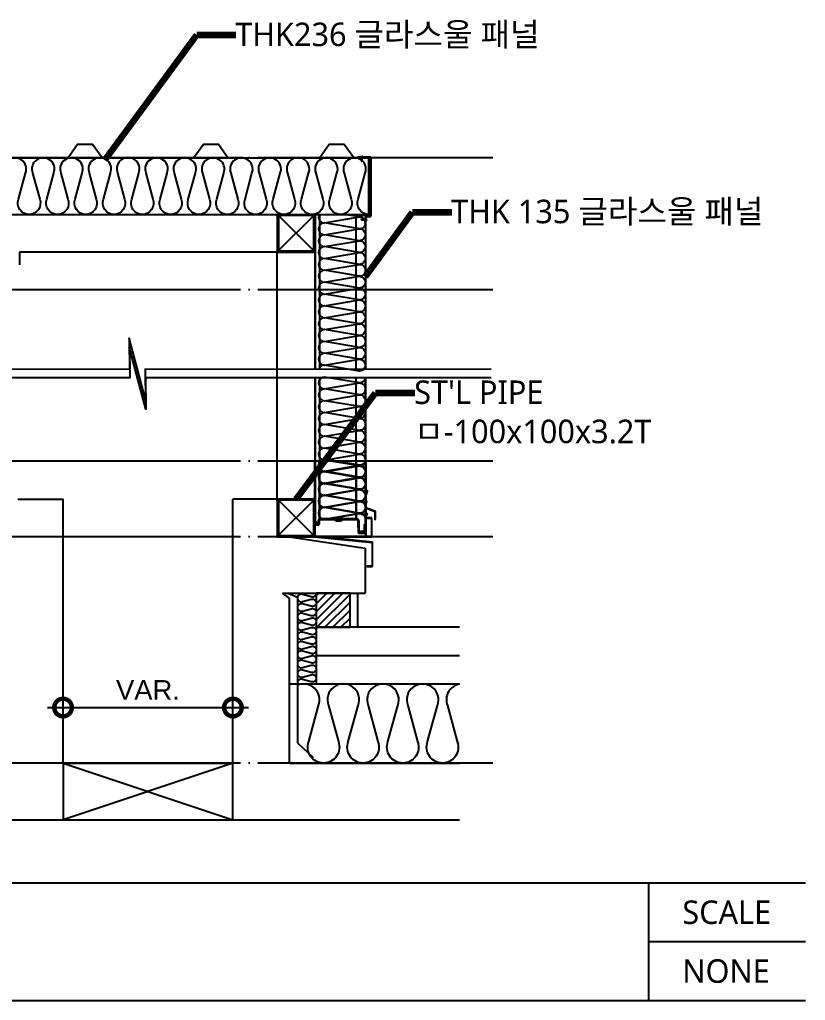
# Model space of a CAD drawing. Header units: millimetres. Extents: x 465 to 41696, y 198 to 5730.
# Drawn here: x 23153 to 24155, y 4350 to 5602 of the extents above; entities that cross this region are included whole.
import ezdxf
from ezdxf.enums import TextEntityAlignment as Align

# ---------------------------------------------------------------- set-up
doc = ezdxf.new("R2010")
doc.units = ezdxf.units.MM
doc.header["$LTSCALE"] = 200
for name, pattern in [('CEN', [62, 60, -1, 0, -1]), ('CEN-GAUN', [32.2, 30, -1, 0.2, -1]), ('DASHEDX2', [1.5, 1, -0.5]), ('HID', [2.3, 1.5, -0.8]), ('HIDDEN', [2, 1, -1])]:
    doc.linetypes.add(name, pattern=pattern)
doc.layers.get('DEFPOINTS').update_dxf_attribs({"color": 137})
for name, color, linetype in [('50-9INS', 9, 'Continuous'), ('cen', 1, 'CEN'), ('COL', 2, 'Continuous'), ('CON', 2, 'Continuous'), ('DIM-INT', 7, 'Continuous'), ('ELE-3', 3, 'Continuous'), ('FIN', 11, 'Continuous'), ('flashing', 251, 'Continuous'), ('GW', 9, 'Continuous'), ('HAT-BRICK', 8, 'Continuous'), ('HID', 6, 'HID'), ('LEAD', 6, 'Continuous'), ('MESH', 8, 'WIREMESH'), ('SYM', 7, 'Continuous'), ('TABLE', 7, 'Continuous'), ('TEXT', 3, 'Continuous'), ('코킹', 9, 'Continuous'), ('판넬', 6, 'Continuous'), ('하지 150x100x3.2T', 3, 'Continuous'), ('후레싱', 6, 'Continuous')]:
    doc.layers.add(name, color=color, linetype=linetype)
doc.layers.add('DEFPOINT', color=137, linetype='Continuous', plot=False)
doc.layers.add('SCREW', color=9, linetype='Continuous', lineweight=5)
doc.styles.add('arial', font='arial.ttf')
doc.styles.add('HB-tx', font='malgun.ttf', dxfattribs={"width": 0.9})
doc.styles.get("Standard").update_dxf_attribs({"font": 'arial.ttf'})
doc.styles.add('스타일1', font='malgun.ttf')
doc.linetypes.add('WIREMESH', pattern='A,10,-2,["X",Standard,S=1.5,R=0,X=-1.5,Y=-0.75],-0.2', length=12.2)
doc.dimstyles.new('CJA$0', dxfattribs={"dimscale": 300, "dimtxt": 2.7, "dimasz": 1, "dimexe": 2, "dimexo": 3, "dimgap": 1, "dimtad": 1, "dimdec": 0, "dimzin": 1, "dimdsep": 46, "dimtxsty": 'arial', "dimblk": 'DOT', "dimcen": 0.09, "dimdle": 1, "dimclrd": 256, "dimclre": 256, "dimclrt": 3, "dimadec": 0, "dimazin": 0, "dimtfac": 1, "dimtdec": 0, "dimtmove": 2, "dimatfit": 3, "dimldrblk": 'DOT', "dimfxl": 1, "dimtolj": 1, "dimtzin": 1, "dimarcsym": 0})
doc.dimstyles.get("Standard").update_dxf_attribs({"dimtxt": 0.18, "dimasz": 0.18, "dimexe": 0.18, "dimexo": 0.0625, "dimgap": 0.09, "dimtad": 0, "dimtih": 1, "dimtoh": 1, "dimdec": 4, "dimzin": 0, "dimdsep": 46, "dimtxsty": 'Standard', "dimcen": 0.09, "dimadec": 0, "dimazin": 0, "dimtfac": 1, "dimtdec": 4, "dimtofl": 0, "dimtmove": 0, "dimatfit": 3, "dimfxl": 1, "dimtolj": 1, "dimtzin": 0, "dimarcsym": 0})

# ---------------------------------------------------------------- blocks, each defined once
blk = doc.blocks.new('001')
at = {"color": 9, "ltscale": 500}
for p, q in [((-183.4, -1797.7), (-183.4, -1802.7)), ((-177.7, -1796.2), (-181.9, -1796.2)), ((-181.9, -1802.7), (-181.9, -1798)), ((-181.6, -1797.7), (-177.7, -1797.7)), ((-176.1, -1804.2), (-180.4, -1804.2)), ((-180.4, -1805.7), (-176.1, -1805.7)), ((-177.4, -1797.4), (-177.4, -1796.5)), ((-171.6, -1810.2), (-171.6, -1906.6)), ((-170.1, -1855.8), (-170.1, -1810.2)), ((-170.4, -1858.8), (-170.4, -1857.5)), ((-170.4, -1860), (-170.4, -1865)), ((-170.4, -1867.5), (-170.4, -1866.2)), ((-170.2, -1857.3), (-166.6, -1857.3)), ((-170.2, -1859), (-170.2, -1859)), ((-170.2, -1860), (-170.2, -1860)), ((-170.2, -1866), (-170.2, -1866)), ((-166.6, -1867.7), (-170.2, -1867.7)), ((-170.1, -1906.6), (-170.1, -1869.2)), ((-169.9, -1859.7), (-169.9, -1859.3)), ((-169.9, -1865.7), (-169.9, -1865.3)), ((-165.7, -1856.3), (-169.6, -1856.3)), ((-169.6, -1868.7), (-165.7, -1868.7)), ((-166.9, -1859.3), (-166.9, -1859.7)), ((-166.9, -1865.3), (-166.9, -1865.7)), ((-166.6, -1859), (-166.6, -1859)), ((-166.6, -1860), (-165.7, -1860)), ((-165.7, -1865), (-166.6, -1865)), ((-166.6, -1866), (-166.6, -1866)), ((-166.4, -1857.5), (-166.4, -1858.8)), ((-166.4, -1866.2), (-166.4, -1867.5)), ((-165.4, -1859.7), (-165.4, -1856.6)), ((-165.4, -1868.4), (-165.4, -1865.3)), ((-205.4, -1914.1), (-205.4, -1920.6)), ((-205.4, -1920.6), (-205.4, -1923.9)), ((-203.9, -1920.6), (-203.9, -1914.1)), ((-203.9, -1923.9), (-203.9, -1920.6)), ((-176.1, -1911.1), (-202.4, -1911.1)), ((-202.4, -1912.6), (-176.1, -1912.6)), ((-185.7, -1926.6), (-201.2, -1926.6)), ((-201.2, -1928.1), (-185.7, -1928.1)), ((-185.4, -1927.8), (-185.4, -1926.9))]:
    blk.add_line(p, q, dxfattribs=at)
at = {"color": 9}
for p, q in [((-170.2, -1860), (-170.4, -1860)), ((-170.2, -1865), (-170.4, -1865))]:
    blk.add_line(p, q, dxfattribs=at)
at = {"color": 9, "ltscale": 500}
for centre, radius, start, end in [((-181.9, -1797.7), 1.5, 90, 180), ((-180.4, -1802.7), 3, 180, 270), ((-181.6, -1798), 0.3, 90, 180), ((-180.4, -1802.7), 1.5, 180, 270), ((-177.7, -1796.5), 0.3, 0, 90), ((-177.7, -1797.4), 0.3, 270, 0), ((-176.1, -1810.2), 6, 0, 90), ((-176.1, -1810.2), 4.5, 0, 90), ((-170.2, -1857.5), 0.2, 90, 180), ((-170.2, -1858.8), 0.2, 180, 270), ((-170.2, -1866.2), 0.2, 90, 180), ((-170.2, -1867.5), 0.2, 180, 270), ((-170.2, -1859.3), 0.3, 0, 90), ((-170.2, -1859.7), 0.3, 270, 0), ((-170.2, -1865.3), 0.3, 0, 90), ((-170.2, -1865.7), 0.3, 270, 0), ((-169.6, -1855.8), 0.5, 180, 270), ((-169.6, -1869.2), 0.5, 90, 180), ((-166.6, -1859.3), 0.3, 90, 180), ((-166.6, -1859.7), 0.3, 180, 270), ((-166.6, -1865.3), 0.3, 90, 180), ((-166.6, -1865.7), 0.3, 180, 270), ((-166.6, -1857.5), 0.2, 0, 90), ((-166.6, -1858.8), 0.2, 270, 0), ((-166.6, -1866.2), 0.2, 0, 90), ((-166.6, -1867.5), 0.2, 270, 0), ((-165.7, -1856.6), 0.3, 0, 90), ((-165.7, -1859.7), 0.3, 270, 0), ((-165.7, -1865.3), 0.3, 0, 90), ((-165.7, -1868.4), 0.3, 270, 0), ((-202.4, -1914.1), 3, 90, 179.9932), ((-202.4, -1914.1), 1.5, 90, 179.9932), ((-176.1, -1906.6), 6, 270, 0), ((-176.1, -1906.6), 4.5, 270, 0), ((-201.2, -1923.9), 4.2, 179.9946, 270), ((-201.2, -1923.9), 2.7, 179.9946, 270), ((-185.7, -1926.9), 0.3, 0, 90), ((-185.7, -1927.8), 0.3, 270, 0)]:
    blk.add_arc(centre, radius, start, end, dxfattribs=at)
blk = doc.blocks.new('노씰')
h = blk.add_hatch()
h.set_pattern_fill('ANSI31', color=256, scale=10)
h.set_pattern_definition([(45, (61248.5698, 53425.5348), (-0.88388348, 0.88388348), [])])
h.paths.add_polyline_path([(57993.4, 54451.1), (57996.6, 54451.1), (57996.6, 54466.1), (57993.4, 54466.1)])
at = {"color": 7}
for p, q in [((57993.4, 54466.1), (57993.4, 54451.1)), ((57993.4, 54466.1), (57996.6, 54466.1)), ((57996.6, 54466.1), (57996.6, 54451.1)), ((57996.6, 54451.1), (57993.4, 54451.1))]:
    blk.add_line(p, q, dxfattribs=at)
blk = doc.blocks.new('1$0$hea')
at = {"layer": 'SCREW', "color": 9}
for p, q in [((2491784.1, -432817.3), (2491784, -432818.3)), ((2491784.7, -432816.6), (2491784.2, -432818.8)), ((2491784.9, -432817), (2491784.5, -432818.6)), ((2491785.6, -432816.8), (2491785.2, -432818.8)), ((2491786.1, -432816.1), (2491785.7, -432819.6)), ((2491786.6, -432816.7), (2491786.1, -432819.1)), ((2491787, -432816.7), (2491786.5, -432819.1)), ((2491787.4, -432816), (2491787, -432819.7)), ((2491787.9, -432816.7), (2491787.5, -432819.1)), ((2491788.3, -432816.7), (2491787.9, -432819.1)), ((2491788.8, -432816), (2491788.3, -432819.7)), ((2491789.3, -432816.7), (2491788.8, -432819.1)), ((2491789.7, -432816.7), (2491789.2, -432819.1)), ((2491790.1, -432816), (2491789.7, -432819.7)), ((2491790.6, -432816.7), (2491790.2, -432819.1)), ((2491791, -432816.7), (2491790.6, -432819.1)), ((2491791.5, -432816), (2491791, -432819.7)), ((2491792, -432816.7), (2491791.5, -432819.1)), ((2491792.4, -432816.7), (2491791.9, -432819.1)), ((2491792.8, -432816), (2491792.4, -432819.7)), ((2491793.3, -432816.7), (2491792.9, -432819.1)), ((2491794.2, -432816), (2491793.7, -432819.7))]:
    blk.add_line(p, q, dxfattribs=at)
at = {"layer": 'SCREW', "color": 1}
for p, q in [((2491784.2, -432818.8), (2491784, -432818.3)), ((2491784.7, -432816.6), (2491784.1, -432817.3)), ((2491784.2, -432818.8), (2491784.5, -432818.6)), ((2491784.7, -432816.6), (2491784.9, -432817)), ((2491785.7, -432819.6), (2491785.2, -432818.8)), ((2491786.1, -432816.1), (2491785.6, -432816.8)), ((2491785.7, -432819.6), (2491786.1, -432819)), ((2491786.1, -432816.1), (2491786.6, -432816.7)), ((2491787, -432819.7), (2491786.5, -432819.1)), ((2491786.6, -432816.7), (2491787, -432816.7)), ((2491787.4, -432816), (2491787, -432816.7)), ((2491787, -432819.7), (2491787.5, -432819.1)), ((2491787.4, -432816), (2491787.9, -432816.7)), ((2491787.5, -432819.1), (2491787.9, -432819.1)), ((2491787.9, -432816.7), (2491788.3, -432816.7)), ((2491788.3, -432819.7), (2491787.9, -432819.1)), ((2491788.8, -432816), (2491788.3, -432816.7)), ((2491788.3, -432819.7), (2491788.8, -432819.1)), ((2491788.8, -432816), (2491789.3, -432816.7)), ((2491788.8, -432819.1), (2491789.2, -432819.1)), ((2491789.7, -432819.7), (2491789.2, -432819.1)), ((2491789.3, -432816.7), (2491789.7, -432816.7)), ((2491790.1, -432816), (2491789.7, -432816.7)), ((2491789.7, -432819.7), (2491790.2, -432819.1)), ((2491790.1, -432816), (2491790.6, -432816.7)), ((2491790.2, -432819.1), (2491790.6, -432819.1)), ((2491790.6, -432816.7), (2491791, -432816.7)), ((2491791, -432819.7), (2491790.6, -432819.1)), ((2491791.5, -432816), (2491791, -432816.7)), ((2491791, -432819.7), (2491791.5, -432819.1)), ((2491791.5, -432816), (2491792, -432816.7)), ((2491791.5, -432819.1), (2491791.9, -432819.1)), ((2491792.4, -432819.7), (2491791.9, -432819.1)), ((2491792, -432816.7), (2491792.4, -432816.7)), ((2491792.8, -432816), (2491792.4, -432816.7)), ((2491792.4, -432819.7), (2491792.9, -432819.1)), ((2491792.8, -432816), (2491793.3, -432816.7)), ((2491792.9, -432819.1), (2491793.3, -432819.1)), ((2491793.3, -432816.7), (2491793.7, -432816.7)), ((2491793.7, -432819.7), (2491793.3, -432819.1)), ((2491794.2, -432816), (2491793.7, -432816.7)), ((2491793.7, -432819.7), (2491794, -432819.4)), ((2491794.2, -432816), (2491794.4, -432816.3)), ((2491794.3, -432819.2), (2491795, -432819.2)), ((2491794.8, -432816.5), (2491795, -432816.5)), ((2491795.7, -432814.2), (2491795.7, -432821.5)), ((2491795.7, -432814.2), (2491795.7, -432821.5)), ((2491796.4, -432814.2), (2491795.7, -432814.2)), ((2491796.4, -432821.5), (2491795.7, -432821.5)), ((2491797.3, -432817), (2491796.6, -432817)), ((2491796.6, -432817), (2491796.6, -432817.6)), ((2491796.6, -432818.1), (2491796.6, -432818.7)), ((2491797.3, -432818.7), (2491796.6, -432818.7)), ((2491798.5, -432817), (2491797.7, -432817)), ((2491798.5, -432818.7), (2491797.7, -432818.7)), ((2491798.5, -432816.2), (2491798.5, -432819.5))]:
    blk.add_line(p, q, dxfattribs=at)
for centre, radius, start, end in [((2491787.4, -432824.6), 8, 114.0887, 122.3702), ((2491787.4, -432811.1), 8, 237.6298, 244.4227), ((2491787.4, -432811.1), 8, 248.8312, 254.0884), ((2491787.4, -432824.6), 8, 103.1784, 108.0893), ((2491787.4, -432811.1), 8, 260.8505, 263.6039), ((2491794.3, -432819.7), 0.45, 90, 144.5992), ((2491794.8, -432816), 0.45, 215.4008, 270), ((2491795, -432815.7), 0.75, 267.5098, 336.501), ((2491795, -432820), 0.75, 23.499, 92.4902), ((2491796.4, -432816.2), 2.02, 0, 90), ((2491796.4, -432819.5), 2.02, 270, 0)]:
    blk.add_arc(centre, radius, start, end, dxfattribs=at)
blk = doc.blocks.new('각관 100X100')
at = {"layer": 'DEFPOINTS'}
for points in [[(1231037.8, -399380.1), (1231032.8, -399380.1), (1231032.8, -399385.1)], [(1231127.8, -399380.1), (1231132.8, -399380.1), (1231132.8, -399385.1)], [(1231037.8, -399480.1), (1231032.8, -399480.1), (1231032.8, -399475.1)], [(1231127.8, -399480.1), (1231132.8, -399480.1), (1231132.8, -399475.1)]]:
    blk.add_lwpolyline(points, dxfattribs=at)
at = {"layer": '하지 150x100x3.2T'}
for p, q in [((1231037.8, -399380.1), (1231127.8, -399380.1)), ((1231032.8, -399475.1), (1231032.8, -399385.1)), ((1231036, -399471.9), (1231036, -399388.3)), ((1231041, -399383.3), (1231124.6, -399383.3)), ((1231129.6, -399388.3), (1231129.6, -399471.9)), ((1231132.8, -399475.1), (1231132.8, -399385.1)), ((1231127.8, -399480.1), (1231037.8, -399480.1)), ((1231124.6, -399476.9), (1231041, -399476.9))]:
    blk.add_line(p, q, dxfattribs=at)
at = {"layer": '하지 150x100x3.2T', "color": 1}
for p, q in [((1231037.6, -399384.6), (1231128.1, -399475.5)), ((1231128.1, -399384.8), (1231037.6, -399475.7))]:
    blk.add_line(p, q, dxfattribs=at)
at = {"layer": '하지 150x100x3.2T'}
for centre, start, end in [((1231037.8, -399385.1), 90, 180), ((1231127.8, -399385.1), 0, 90), ((1231041, -399388.3), 90, 180), ((1231124.6, -399388.3), 0, 90), ((1231037.8, -399475.1), 180, 270), ((1231041, -399471.9), 180, 270), ((1231124.6, -399471.9), 270, 0), ((1231127.8, -399475.1), 270, 0)]:
    blk.add_arc(centre, 5, start, end, dxfattribs=at)
blk = doc.blocks.new('_DotSmall')
at = {"color": 0, "linetype": 'ByBlock', "const_width": 0.5}
blk.add_lwpolyline([(-0.0625, 0, 1), (0.0625, 0, 1)], format="xyb", close=True, dxfattribs=at)
blk = doc.blocks.new('*D79')
at = {"layer": 'DEFPOINTS', "color": 0, "transparency": 16777216}
for p in [(23424.8, 4723.7), (23208.1, 4652.8), (23424.8, 4652.8)]:
    blk.add_point(p, dxfattribs=at)
at = {"layer": 'DIM-INT', "color": 7, "lineweight": -2, "transparency": 16777216}
for p, q in [((23208.1, 4682.8), (23208.1, 4743.7)), ((23424.8, 4682.8), (23424.8, 4743.7)), ((23188.1, 4723.7), (23444.8, 4723.7))]:
    blk.add_line(p, q, dxfattribs=at)
at = {"layer": 'DIM-INT', "color": 7, "lineweight": -2, "transparency": 16777216, "xscale": 45, "yscale": 45, "zscale": 45, "rotation": 180}
blk.add_blockref('_DotSmall', (23208.1, 4723.7), dxfattribs=at)
at = {"layer": 'DIM-INT', "color": 7, "lineweight": -2, "transparency": 16777216, "xscale": 45, "yscale": 45, "zscale": 45}
blk.add_blockref('_DotSmall', (23424.8, 4723.7), dxfattribs=at)
at = {"layer": 'DIM-INT', "color": 3, "transparency": 16777216, "insert": (23316.4, 4746.2), "char_height": 25, "attachment_point": 5, "style": 'arial'}
blk.add_mtext('\\A1;VAR.', dxfattribs=at)
blk = doc.blocks.new('_DOT')
at = {"color": 0, "linetype": 'ByBlock'}
blk.add_line((-0.5, 0), (-1, 0), dxfattribs=at)
at = {"color": 0, "linetype": 'ByBlock', "const_width": 0.5}
blk.add_lwpolyline([(-0.25, 0, 1), (0.25, 0, 1)], format="xyb", close=True, dxfattribs=at)

msp = doc.modelspace()

# ---------------------------------------------------------------- hatches: boundary and pattern name
at = {"layer": 'HAT-BRICK'}
h = msp.add_hatch(dxfattribs=at)
h.set_pattern_fill('ANSI31', color=256, scale=7.223419)
h.set_pattern_definition([(45, (-179184.3044, -38958.055), (-5.10772872, 5.10772872), [])])
h.paths.add_polyline_path([(23531.1, 4869.5), (23574.4, 4869.5), (23574.4, 4826.1), (23531.1, 4826.1)])
at = {"layer": '코킹'}
h = msp.add_hatch(dxfattribs=at)
h.set_pattern_fill('ANSI31', color=256, scale=0.096312)
h.set_pattern_definition([(45, (173855.42095, 34163.1637), (-0.2162271826, 0.2162271826), [])])
edge = h.paths.add_edge_path()
edge.add_line((23594.1, 5000.6), (23594.1, 4993))
edge.add_line((23594.1, 4993), (23594.7, 4995.4))
edge.add_line((23594.7, 4995.4), (23594.3, 4995.5))
edge.add_line((23594.3, 4995.5), (23595.6, 5000.1))
edge.add_arc((23595.3, 5001.8), 1.72, 222.832, 278.4372, ccw=False)

# ---------------------------------------------------------------- linework, layer by layer
at = {"layer": '50-9INS'}
for points in [[(23531.1, 4869.5, -0.524856), (23524.6, 4865), (23513.5, 4867.9, 1.449198), (23513.5, 4858.9), (23524.6, 4861.9, -0.524856), (23531.1, 4857.4, -0.524856), (23524.6, 4852.9), (23513.5, 4855.9, 1.449198), (23513.5, 4846.9), (23524.6, 4849.9, -0.524856), (23531.1, 4845.4, -0.524856), (23524.6, 4840.9), (23513.5, 4843.9, 1.449198), (23513.5, 4834.9), (23524.6, 4837.8, -0.524856), (23531.1, 4833.3, -0.524856), (23524.6, 4828.8), (23513.5, 4831.8, 1.449198), (23513.5, 4822.8), (23524.6, 4825.8, -0.524856), (23531.1, 4821.3, -0.524856), (23524.6, 4816.8), (23513.5, 4819.8, 1.449198), (23513.5, 4810.8), (23524.6, 4813.8, -0.524856), (23531.1, 4809.3, -0.524856), (23524.6, 4804.8), (23513.5, 4807.7, 1.449198), (23513.5, 4798.7), (23524.6, 4801.7, -0.524856), (23531.1, 4797.2, -0.524856), (23524.6, 4792.7), (23513.5, 4795.7, 1.449198), (23513.5, 4786.7), (23524.6, 4789.7, -0.524856), (23531.1, 4785.2, -0.524856), (23524.6, 4780.7), (23513.5, 4783.7, 1.449198), (23513.5, 4774.7), (23524.6, 4777.6, -0.524856), (23531.1, 4773.1, -0.524856), (23524.6, 4768.6), (23513.5, 4771.6, 1.449198), (23513.5, 4762.6), (23524.6, 4765.6, -0.524856), (23531.1, 4761.1, -0.524856), (23524.6, 4756.6), (23513.5, 4759.6, 0.60838), (23507.2, 4753.9, 0.60838)], [(23713.7, 4753.6, 0.468967), (23698.4, 4726.5), (23711, 4680.2, -0.524856), (23692.1, 4652.8, -0.524856), (23673.1, 4680.2), (23685.7, 4726.5, 1.449198), (23647.9, 4726.5), (23660.4, 4680.2, -0.524856), (23641.5, 4652.8, -0.524856), (23622.6, 4680.2), (23635.1, 4726.5, 1.449198), (23597.3, 4726.5), (23609.8, 4680.2, -0.524856), (23590.9, 4652.8, -0.524856), (23572, 4680.2), (23584.6, 4726.5, 1.449198), (23546.7, 4726.5), (23559.3, 4680.2, -0.524856), (23540.4, 4652.8, -0.524856), (23521.5, 4680.2), (23534, 4726.5, 0.663542), (23507, 4752.2, 0.663542)]]:
    msp.add_lwpolyline(points, format="xyb", dxfattribs=at)
at = {"layer": 'cen', "linetype": 'CEN-GAUN', "ltscale": 0.05}
for p, q in [((23756.5, 5425.4), (22681.8, 5425.4)), ((23756.5, 5256.8), (22681.8, 5256.8)), ((23756.5, 5038), (22681.8, 5038)), ((23756.5, 4941.7), (22681.8, 4941.7)), ((23756.5, 4652.8), (22681.8, 4652.8))]:
    msp.add_line(p, q, dxfattribs=at)
at = {"layer": 'cen'}
msp.add_line((23424.8, 4941.7), (23208.1, 4941.7), dxfattribs=at)
at = {"layer": 'COL'}
for p, q in [((23208.1, 4941.7), (23208.1, 4989.8)), ((23483.7, 4989.8), (23424.8, 4989.8)), ((23481.3, 4989.8), (23481.3, 4941.7)), ((23481.3, 4941.7), (23497, 4941.7))]:
    msp.add_line(p, q, dxfattribs=at)
at = {"layer": 'CON'}
for p, q in [((23150.3, 4989.8), (23208.1, 4989.8)), ((23424.8, 4652.8), (23424.8, 4989.8)), ((23208.1, 4652.8), (23208.1, 4941.7)), ((23497, 4941.7), (23593.3, 4927.2)), ((23593.3, 4927.2), (23593.3, 4869.5)), ((23497, 4863.1), (23488.2, 4869.5)), ((23488.2, 4869.5), (23593.3, 4869.5)), ((23497, 4652.8), (23497, 4863.1)), ((23208.1, 4652.8), (23424.8, 4652.8)), ((23497, 4652.8), (23713.7, 4652.8)), ((22919.1, 4580.5), (23713.7, 4580.5))]:
    msp.add_line(p, q, dxfattribs=at)
at = {"layer": 'DEFPOINT', "elevation": 0}
for points in [[(23529.7, 5155.4), (23529.7, 5353.1)], [(23594.1, 5144.5), (23594.1, 4942.1), (23529.7, 4942.1), (23529.7, 5144.5)], [(23594.5, 5038), (23594.5, 4942.1), (23529.4, 4942.1), (23529.4, 5038)]]:
    msp.add_lwpolyline(points, dxfattribs=at)
at = {"layer": 'ELE-3'}
msp.add_lwpolyline([(23574.4, 4869.5), (23531.1, 4869.5), (23531.1, 4826.1), (23574.4, 4826.1)], close=True, dxfattribs=at)
at = {"layer": 'FIN'}
for p, q in [((23584.1, 4826.1), (23584.1, 4869.5)), ((23713.7, 4826.1), (23531.1, 4826.1)), ((23531.1, 4826.1), (23531.1, 4753.9))]:
    msp.add_line(p, q, dxfattribs=at)
at = {"layer": 'FIN', "elevation": 0}
msp.add_lwpolyline([(23497, 4753.9), (23713.7, 4753.9)], dxfattribs=at)
at = {"layer": 'flashing', "color": 4}
for p, q in [((23528.3, 4966.2), (23528.3, 4941.7)), ((23528.9, 4966.2), (23528.3, 4966.2)), ((23528.9, 4942.1), (23528.9, 4966.2)), ((23528.3, 4941.7), (23602.4, 4934.3)), ((23603, 4934.9), (23528.9, 4942.3)), ((23602.4, 4934.3), (23602.4, 4904.2)), ((23603, 4903.6), (23603, 4934.9)), ((23602.4, 4904.2), (23595.7, 4904.2)), ((23595.7, 4904.2), (23595.7, 4903.6)), ((23595.7, 4903.6), (23603, 4903.6))]:
    msp.add_line(p, q, dxfattribs=at)
at = {"layer": 'GW', "elevation": 0}
msp.add_lwpolyline([(23598.1, 5353.1, -0.524856), (23584.6, 5372.7), (23593.6, 5405.8, 1.449198), (23566.6, 5405.8), (23575.5, 5372.7, -0.524856), (23562, 5353.1, -0.524856), (23548.5, 5372.7), (23557.5, 5405.8, 1.449198), (23530.5, 5405.8), (23539.4, 5372.7, -0.524856), (23525.9, 5353.1, -0.524856), (23512.4, 5372.7), (23521.4, 5405.8, 1.449198), (23494.3, 5405.8), (23503.3, 5372.7, -0.524856), (23489.8, 5353.1, -0.524856), (23476.3, 5372.7), (23485.2, 5405.8, 1.449198), (23458.2, 5405.8), (23467.2, 5372.7, -0.524856), (23453.7, 5353.1, -0.524856), (23440.2, 5372.7), (23449.1, 5405.8, 1.449198), (23422.1, 5405.8), (23431.1, 5372.7, -0.524856), (23417.6, 5353.1, -0.524856), (23404.1, 5372.7), (23413, 5405.8, 1.449198), (23386, 5405.8), (23395, 5372.7, -0.524856), (23381.4, 5353.1, -0.524856), (23367.9, 5372.7), (23376.9, 5405.8, 1.449198), (23349.9, 5405.8), (23358.8, 5372.7, -0.524856), (23345.3, 5353.1, -0.524856), (23331.8, 5372.7), (23340.8, 5405.8, 1.449198), (23313.8, 5405.8), (23322.7, 5372.7, -0.524856), (23309.2, 5353.1, -0.524856), (23295.7, 5372.7), (23304.7, 5405.8, 1.449198), (23277.6, 5405.8), (23286.6, 5372.7, -0.524856), (23273.1, 5353.1, -0.524856), (23259.6, 5372.7), (23268.5, 5405.8, 1.449198), (23241.5, 5405.8), (23250.5, 5372.7, -0.524856), (23237, 5353.1, -0.524856), (23223.5, 5372.7), (23232.4, 5405.8, 1.449198), (23205.4, 5405.8), (23214.4, 5372.7, -0.524856), (23200.9, 5353.1, -0.524856), (23187.4, 5372.7), (23196.3, 5405.8, 1.449198), (23169.3, 5405.8), (23178.3, 5372.7, -0.524856), (23164.7, 5353.1, -0.524856), (23151.2, 5372.7), (23160.2, 5405.8, 1.449198), (23133.2, 5405.8)], format="xyb", dxfattribs=at)
at = {"layer": 'GW', "color": 8, "elevation": 0}
for points in [[(23534.8, 5353.1, 0.555487), (23541.6, 5342.2), (23586.2, 5349.8, -1), (23586.2, 5334.6), (23541.6, 5342.2, 1), (23541.6, 5327.1), (23586.2, 5334.6, -1), (23586.2, 5319.5), (23541.6, 5327.1, 1), (23541.6, 5311.9), (23586.2, 5319.5, -1), (23586.2, 5304.4), (23541.6, 5311.9, 1), (23541.6, 5296.8), (23586.2, 5304.4, -1), (23586.2, 5289.3), (23541.6, 5296.8, 1), (23541.6, 5281.7), (23586.2, 5289.3, -1), (23586.2, 5274.1), (23541.6, 5281.7, 1), (23541.6, 5266.6), (23586.2, 5274.1, -1), (23586.2, 5259), (23541.6, 5266.6, 1), (23541.6, 5251.4), (23586.2, 5259, -1), (23586.2, 5243.9), (23541.6, 5251.4, 1), (23541.6, 5236.3), (23586.2, 5243.9, -1), (23586.2, 5228.7), (23541.6, 5236.3, 1), (23541.6, 5221.2), (23586.2, 5228.7, -1), (23586.2, 5213.6), (23541.6, 5221.2, 1), (23541.6, 5206), (23586.2, 5213.6, -1), (23586.2, 5198.5), (23541.6, 5206, 1), (23541.6, 5190.9), (23586.2, 5198.5, -1), (23586.2, 5183.3), (23541.6, 5190.9, 1), (23541.6, 5175.8), (23586.2, 5183.3, -1), (23586.2, 5168.2), (23541.6, 5175.8, 1), (23541.6, 5160.7), (23586.2, 5168.2, -1), (23586.2, 5153.1), (23541.6, 5160.7, 0.326836), (23534.4, 5155.4)], [(23592.4, 5353.1, -0.249584), (23586.2, 5349.8), (23566.5, 5353.1)], [(23593.7, 5144.5, -0.375827), (23586.2, 5138), (23541.6, 5145.5, 1), (23541.6, 5130.4), (23586.2, 5138, -1), (23586.2, 5122.8), (23541.6, 5130.4, 1), (23541.6, 5115.3), (23586.2, 5122.8, -1), (23586.2, 5107.7), (23541.6, 5115.3, 1), (23541.6, 5100.1), (23586.2, 5107.7, -1), (23586.2, 5092.6), (23541.6, 5100.1, 1), (23541.6, 5085), (23586.2, 5092.6, -1), (23586.2, 5077.4), (23541.6, 5085, 1), (23541.6, 5069.9), (23586.2, 5077.4, -1), (23586.2, 5062.3), (23541.6, 5069.9, 1), (23541.6, 5054.7), (23586.2, 5062.3, -1), (23586.2, 5047.2), (23541.6, 5054.7, 1), (23541.6, 5039.6), (23586.2, 5047.2, -1), (23586.2, 5032), (23541.6, 5039.6, 1), (23541.6, 5024.5), (23586.2, 5032, -1), (23586.2, 5016.9), (23541.6, 5024.5, 1), (23541.6, 5009.4), (23586.2, 5016.9, -1), (23586.2, 5001.8), (23541.6, 5009.4, 1), (23541.6, 4994.2), (23586.2, 5001.8, -1), (23586.2, 4986.7), (23541.6, 4994.2, 1), (23541.6, 4979.1), (23586.2, 4986.7, -1), (23586.2, 4971.5), (23541.6, 4979.1, 1), (23541.6, 4964), (23586.2, 4971.5, -0.414214), (23593.7, 4964)], [(23593.6, 5038, -0.319835), (23586.4, 5032.9), (23541.5, 5040.5, 1), (23541.5, 5025.2), (23586.4, 5032.9, -1), (23586.4, 5017.6), (23541.5, 5025.2, 1), (23541.5, 5010), (23586.4, 5017.6, -1), (23586.4, 5002.3), (23541.5, 5010, 1), (23541.5, 4994.7), (23586.4, 5002.3, -1), (23586.4, 4987.1), (23541.5, 4994.7, 1), (23541.5, 4979.4), (23586.4, 4987.1, -1), (23586.4, 4971.8), (23541.5, 4979.4, 1), (23541.5, 4964.2), (23586.4, 4971.8, -0.414214), (23594.1, 4964.2)]]:
    msp.add_lwpolyline(points, format="xyb", dxfattribs=at)
at = {"layer": 'HID', "color": 8, "linetype": 'HIDDEN'}
for p, q in [((23535.5, 5155.4), (23535.5, 5353.1)), ((23535.5, 4962.7), (23535.5, 5144.5)), ((23535.3, 4962.9), (23535.3, 5038))]:
    msp.add_line(p, q, dxfattribs=at)
at = {"layer": 'HID', "linetype": 'DASHEDX2', "ltscale": 3}
for p, q in [((23208.1, 4652.8), (23424.8, 4580.5)), ((23424.8, 4652.8), (23208.1, 4580.5))]:
    msp.add_line(p, q, dxfattribs=at)
at = {"layer": 'HID', "color": 8, "linetype": 'HIDDEN', "elevation": 0}
for points in [[(23582.2, 5155.4), (23582.2, 5353.1)], [(23584.6, 4953.6), (23584.6, 4963.1), (23582.2, 4963.1), (23582.2, 5144.5)], [(23584.8, 4953.7), (23584.8, 4963.3), (23582.4, 4963.3), (23582.4, 5038)]]:
    msp.add_lwpolyline(points, dxfattribs=at)
at = {"layer": 'HID', "color": 1, "ltscale": 5}
msp.add_lwpolyline([(23495.2, 4869.5), (23507, 4864.4), (23507, 4678.7), (23527.1, 4660)], dxfattribs=at)
at = {"layer": 'HID', "linetype": 'DASHEDX2', "ltscale": 3}
msp.add_lwpolyline([(23424.8, 4652.8), (23208.1, 4652.8), (23208.1, 4580.5), (23424.8, 4580.5)], close=True, dxfattribs=at)
at = {"layer": 'MESH', "ltscale": 2}
msp.add_line((23531.1, 4790), (23713.7, 4790), dxfattribs=at)
at = {"layer": 'SYM'}
for points in [[(23754.3, 5155.3), (23313, 5155.5), (23313.8, 5115.2), (23292.4, 5195), (23293.1, 5155.4), (22867.3, 5155.2)], [(23754.3, 5144.5), (23313, 5144.6), (23313.8, 5104.4), (23292.4, 5184.2), (23293.1, 5144.6), (22867.3, 5144.3)]]:
    msp.add_lwpolyline(points, dxfattribs=at)
at = {"layer": 'TABLE', "color": 4}
for p, q in [((17285, 4500), (24155, 4500)), ((23955, 4500), (23955, 4350)), ((23955, 4425), (24155, 4425))]:
    msp.add_line(p, q, dxfattribs=at)
at = {"layer": 'TABLE', "color": 3}
msp.add_line((17285, 4350), (24155, 4350), dxfattribs=at)
at = {"layer": '코킹'}
msp.add_lwpolyline([(23594.1, 5000.6), (23594.1, 4993), (23594.7, 4995.4), (23594.3, 4995.5), (23595.6, 5000.1, -0.247499)], format="xyb", close=True, dxfattribs=at)
at = {"layer": '판넬'}
for p, q in [((23034.7, 5425.4), (23598.1, 5425.4)), ((23598.1, 5425.4), (23598.1, 5353.1)), ((23598.1, 5353.1), (23598.1, 5425.4)), ((23034.7, 5353.1), (23598.1, 5353.1))]:
    msp.add_line(p, q, dxfattribs=at)
at = {"layer": '판넬', "color": 8}
for p, q in [((23481.3, 5305), (23152.7, 5305)), ((23152.7, 5305), (23152.7, 5288.9)), ((23481.3, 4989.8), (23481.3, 5305))]:
    msp.add_line(p, q, dxfattribs=at)
at = {"layer": '판넬', "elevation": 0}
for points in [[(23257.8, 5425.4), (23245.8, 5442.2), (23226.5, 5442.2), (23214.5, 5425.4)], [(23418.4, 5425.4), (23406.3, 5442.2), (23387.1, 5442.2), (23375, 5425.4)], [(23578.9, 5425.4), (23566.8, 5442.2), (23547.6, 5442.2), (23535.5, 5425.4)], [(23529.7, 5353.1), (23529.7, 5155.4)], [(23529.9, 5155.4), (23529.9, 5353.1)], [(23593.7, 5353.1), (23593.7, 5155.4)]]:
    msp.add_lwpolyline(points, dxfattribs=at)
for points in [[(23529.7, 5144.5), (23529.7, 4957.9, 0.414327), (23530.6, 4956.9), (23534, 4956.9, 0.414214), (23534.9, 4957.9), (23534.9, 4960.2), (23534.7, 4960.2), (23534.7, 4957.9, -0.414214), (23534, 4957.1), (23530.6, 4957.1)], [(23530.6, 4957.1, -0.414327), (23529.9, 4957.9), (23529.9, 5144.5)], [(23593.7, 5144.5), (23593.7, 4948.8, -0.414241), (23591.7, 4946.8), (23585.5, 4946.8, -0.414172), (23584.9, 4947.4), (23584.9, 4953.6), (23584.6, 4953.6), (23584.6, 4947.4, 0.414185), (23585.5, 4946.4), (23591.7, 4946.4, 0.414255), (23594.1, 4948.8), (23594.1, 5144.5)], [(23529.4, 5038), (23529.4, 4958, 0.414327), (23530.4, 4957), (23533.8, 4957, 0.414214), (23534.7, 4958), (23534.7, 4960.4), (23534.5, 4960.4), (23534.5, 4958, -0.414214), (23533.8, 4957.3), (23530.4, 4957.3)], [(23530.4, 4957.3, -0.414327), (23529.7, 4958), (23529.7, 5038)], [(23594.1, 5038), (23594.1, 4948.9, -0.414241), (23592, 4946.8), (23585.8, 4946.8, -0.414172), (23585.2, 4947.4), (23585.2, 4953.7), (23584.8, 4953.7), (23584.8, 4947.4, 0.414185), (23585.8, 4946.4), (23592, 4946.4, 0.414255), (23594.5, 4948.9), (23594.5, 5038)]]:
    msp.add_lwpolyline(points, format="xyb", dxfattribs=at)
at = {"layer": '후레싱', "color": 6}
for p, q in [((23600.9, 5426.1), (23584.5, 5426.1)), ((23584.5, 5425.7), (23600.6, 5425.7)), ((23584.5, 5425.4), (23589.3, 5425.4)), ((23589.3, 5425.4), (23589.3, 5425.7)), ((23600.6, 5425.7), (23600.6, 5350.7)), ((23600.9, 5350.3), (23600.9, 5426.1)), ((23593.3, 5341.9), (23593.3, 5346.7)), ((23593.3, 5346.7), (23593.7, 5346.7)), ((23600.6, 5350.7), (23593.7, 5350.7)), ((23593.7, 5350.7), (23593.7, 5341.5)), ((23594.1, 5350.3), (23600.9, 5350.3)), ((23594.1, 5341.9), (23594.1, 5350.3)), ((23594.1, 4974.7), (23594.1, 4969.8)), ((23594.1, 4969.8), (23594.5, 4969.8)), ((23594.5, 4974.7), (23594.5, 4965.4)), ((23594.8, 4965.8), (23594.8, 4974.7)), ((23594.5, 4965.4), (23601.7, 4965.4)), ((23602.1, 4965.8), (23594.8, 4965.8)), ((23601.7, 4965.4), (23601.7, 4942.1)), ((23602.1, 4941.7), (23602.1, 4965.8)), ((23601.7, 4942.1), (23529.1, 4942.1)), ((23529.1, 4941.7), (23602.1, 4941.7))]:
    msp.add_line(p, q, dxfattribs=at)
msp.add_lwpolyline([(23606.1, 4964), (23606.1, 4973.4), (23594.1, 4978.3), (23594.1, 4993), (23596, 5000)], dxfattribs=at)
msp.add_lwpolyline([(23606.1, 4968.9), (23605.7, 4968.9), (23605.7, 4964, 1), (23606.5, 4964), (23606.5, 4973.7), (23594.5, 4978.5), (23594.5, 4992.9), (23596.3, 4999.9, 1), (23595.6, 5000.1), (23594.3, 4995.5), (23594.7, 4995.4)], format="xyb", dxfattribs=at)
for centre, start, end in [((23584.5, 5425.7), 90, 270), ((23593.7, 5341.9), 180, 0), ((23594.5, 4974.7), 0, 180)]:
    msp.add_arc(centre, 0.385, start, end, dxfattribs=at)

# ---------------------------------------------------------------- block references
at = {"extrusion": (0, 0, -1), "yscale": 0.4815612821371984, "zscale": -0.4815612821371984}
for p, xscale, rotation in [((184839.4, -1194526.2), -0.4815612821371984, 270), ((1176358.2, -203082), 0.4815612821371984, 180)]:
    msp.add_blockref('1$0$hea', p, dxfattribs=dict(at, xscale=xscale, rotation=rotation))
at = {"extrusion": (0, 0, -1), "xscale": -0.4815612821371984, "yscale": 0.4815612821371984, "zscale": -0.4815612821371984}
for p in [(1176357.9, 213414.3), (1176357.5, 213398.6)]:
    msp.add_blockref('1$0$hea', p, dxfattribs=at)
at = {"color": 7, "rotation": 90.00000000000001}
for p, xscale, yscale, zscale in [((22664.5, 5046.4), 0.4815612821371984, 0.4815612821371984, 0.4815612821371984), ((22672.8, 5045.5), 0.4772807386803406, 0.4772807386803406, 0.4772807386803406)]:
    msp.add_blockref('001', p, dxfattribs=dict(at, xscale=xscale, yscale=yscale, zscale=zscale))
at = {"color": 1, "rotation": 90.00000000000001}
for p, xscale, yscale, zscale in [((49784.6, -22965.1), 0.4815612821371984, 0.4815612821371984, 0.4815612821371984), ((49551.8, -22717.1), 0.4772807386803406, 0.4772807386803406, 0.4772807386803406)]:
    msp.add_blockref('노씰', p, dxfattribs=dict(at, xscale=xscale, yscale=yscale, zscale=zscale))
at = {"layer": 'cen', "xscale": -0.4815612821371984, "yscale": 0.4815612821371984, "zscale": 0.4815612821371984, "rotation": 270}
for p in [(215855.5, -587512.8), (215855.5, -587876)]:
    msp.add_blockref('각관 100X100', p, dxfattribs=at)

# ---------------------------------------------------------------- texts
at = {"layer": 'TEXT', "color": 3, "style": '스타일1'}
for s, p in [('THK236 글라스울 패널', (23427.8, 5567.8)), ('THK 135 글라스울 패널', (23703.2, 5341.8)), ("ST'L PIPE", (23656, 5111.1)), ('ㅁ-100x100x3.2T', (23656, 5061.1))]:
    msp.add_text(s, height=30, dxfattribs=at).set_placement(p)
at = {"layer": 'TEXT', "style": '스타일1'}
for s, p in [('SCALE', (24054.7, 4462.5)), ('NONE', (24053.8, 4387.4))]:
    msp.add_text(s, height=30, dxfattribs=at).set_placement(p, align=Align.MIDDLE_CENTER)

# ---------------------------------------------------------------- dimensions: what is measured, and where the dimension line sits
at = {"layer": 'DIM-INT'}
dim = msp.add_linear_dim(base=(23424.8, 4723.7), p1=(23208.1, 4652.8), p2=(23424.8, 4652.8), text='VAR.', dimstyle='CJA$0', override={"dimscale": 10, "dimtxt": 2.5, "dimasz": 4.5, "dimlunit": 6, "dimblk1": 'DotSmall', "dimblk2": 'DotSmall', "dimsah": 1, "dimdle": 2, "dimclrd": 7, "dimclre": 7}, dxfattribs=at)
dim.commit()
dim.dimension.update_dxf_attribs({"geometry": '*D79', "text_midpoint": (23316.4, 4746.2)})

# ---------------------------------------------------------------- leaders
at = {"layer": 'LEAD', "color": 6}
for points in [[(23262.1, 5423.5), (23378.6, 5582.2), (23428.6, 5582.2)], [(23593.7, 5274), (23654, 5356.1), (23704, 5356.1)], [(23505.4, 4989.8), (23606.8, 5125.5), (23656.8, 5125.5)]]:
    msp.add_leader(points, dimstyle='Standard', override={"dimscale": 10, "dimasz": 3, "dimexe": 1, "dimexo": 3, "dimgap": 1.3, "dimdsep": 44, "dimtxsty": 'HB-tx', "dimcen": 2.5, "dimclrd": 256, "dimclre": 256, "dimtolj": 0, "dimtzin": 8, "dimlwd": 65535, "dimlwe": 65535}, dxfattribs=at)

doc.saveas('drawing.dxf')
